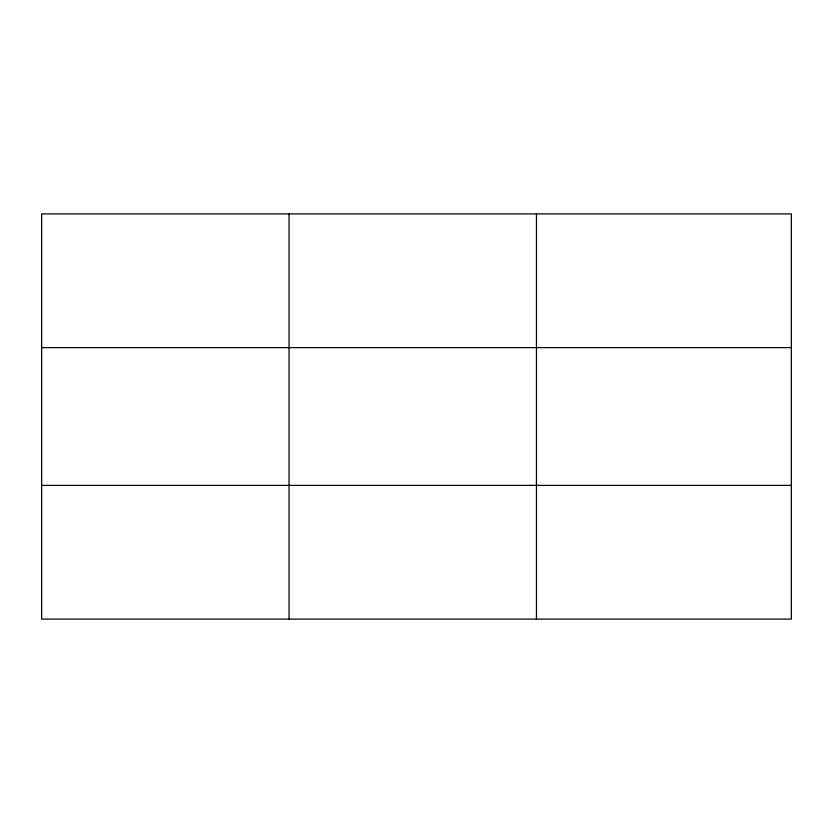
<?xml version="1.0" encoding="UTF-8"?>
<svg xmlns="http://www.w3.org/2000/svg" width="833" height="833" viewBox="0 0 833 833"><rect width="100%" height="100%" fill="white"/><g stroke="black" fill="none" stroke-linecap="round" stroke-linejoin="round"><path stroke-width="1.25" d="M41.65 347.621L791.35 347.621M41.65 485.379L791.35 485.379M536.452 213.904L536.452 619.096M289.051 213.904L289.051 619.096M791.35 552.237L791.35 619.096L41.65 619.096L41.65 213.904L791.35 213.904L791.35 552.237"/></g></svg>
